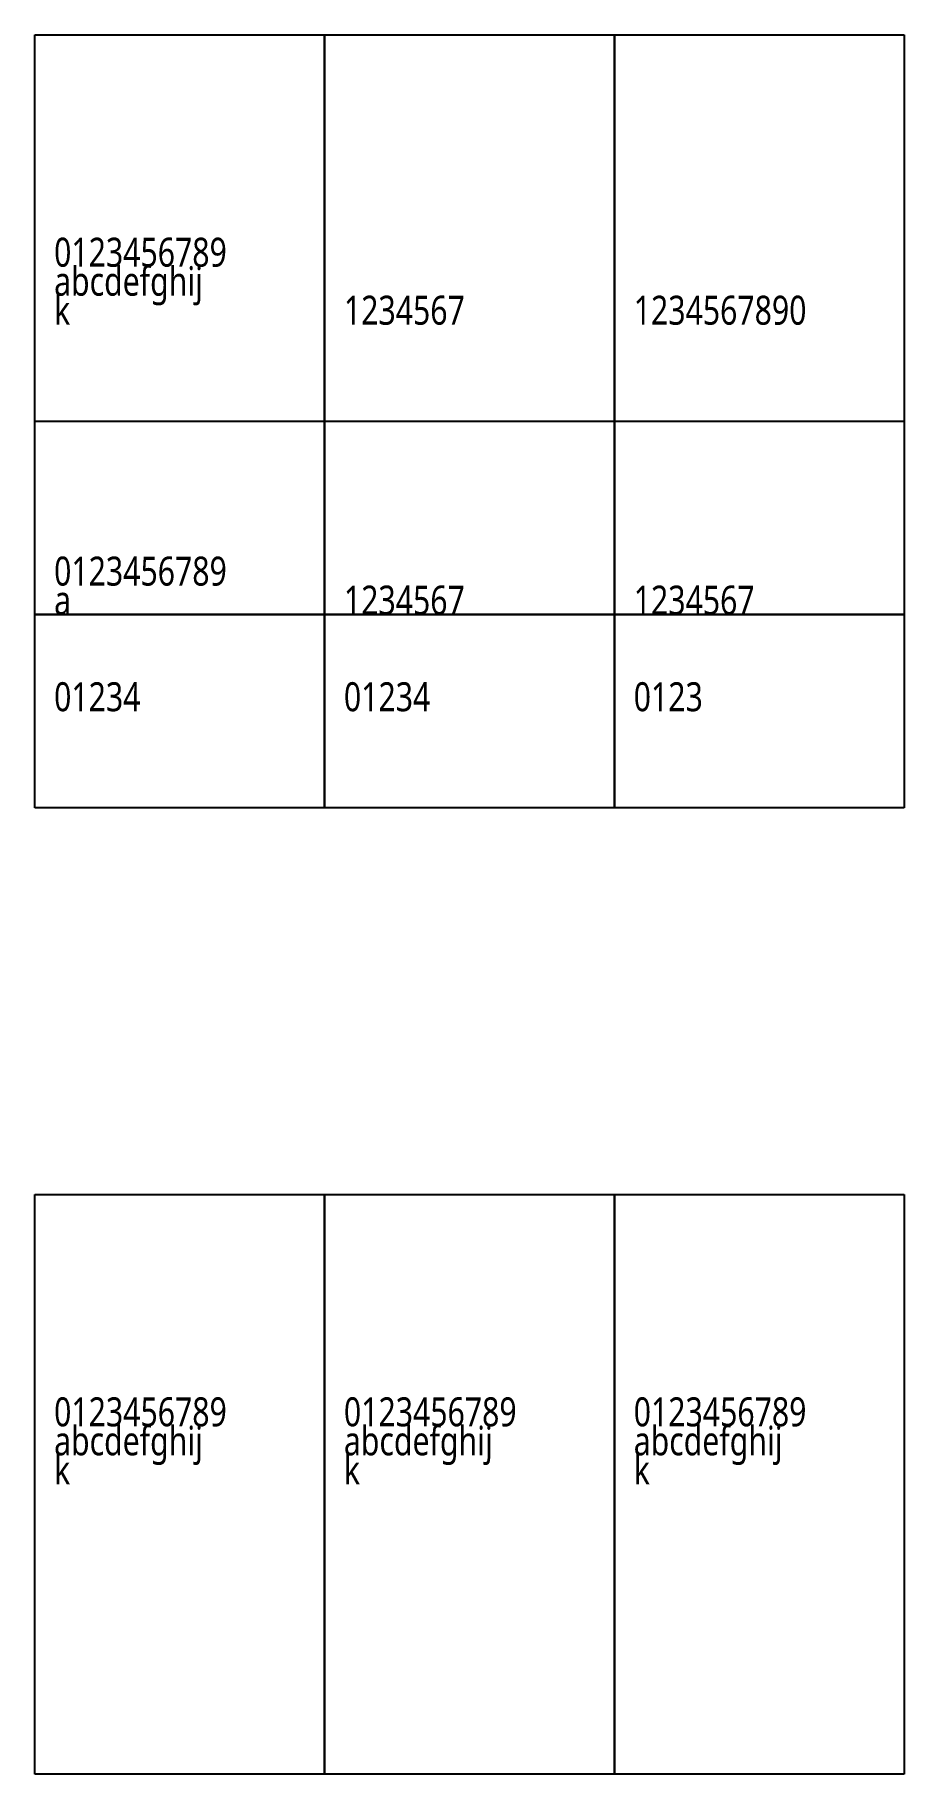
# Model space of a CAD drawing. Extents: x 0 to 45, y -90 to 0.
import ezdxf

# ---------------------------------------------------------------- set-up
doc = ezdxf.new("R2010")
doc.units = 0
doc.styles.add('微软雅黑 Light', font='')
doc.styles.get('微软雅黑 Light').set_extended_font_data('微软雅黑 Light')

msp = doc.modelspace()

# ---------------------------------------------------------------- linework, layer by layer
for p, q in [((0, 0), (15, 0)), ((0, -30), (0, 0)), ((15, 0), (15, -30)), ((15, 0), (30, 0)), ((15, -30), (15, 0)), ((30, 0), (30, -30)), ((30, 0), (45, 0)), ((30, -30), (30, 0)), ((45, 0), (45, -30)), ((0, -20), (15, -20)), ((0, -40), (0, -20)), ((15, -20), (15, -40)), ((15, -20), (30, -20)), ((15, -40), (15, -20)), ((30, -20), (30, -40)), ((30, -20), (45, -20)), ((30, -40), (30, -20)), ((45, -20), (45, -40)), ((15, -30), (0, -30)), ((0, -30), (15, -30)), ((0, -40), (0, -30)), ((30, -30), (15, -30)), ((15, -30), (15, -40)), ((15, -30), (30, -30)), ((15, -40), (15, -30)), ((45, -30), (30, -30)), ((30, -30), (30, -40)), ((30, -30), (45, -30)), ((30, -40), (30, -30)), ((45, -30), (45, -40)), ((15, -40), (0, -40)), ((15, -40), (0, -40)), ((30, -40), (15, -40)), ((30, -40), (15, -40)), ((45, -40), (30, -40)), ((45, -40), (30, -40)), ((0, -60), (15, -60)), ((0, -90), (0, -60)), ((15, -60), (15, -90)), ((15, -60), (30, -60)), ((15, -90), (15, -60)), ((30, -60), (30, -90)), ((30, -60), (45, -60)), ((30, -90), (30, -60)), ((45, -60), (45, -90)), ((15, -90), (0, -90)), ((30, -90), (15, -90)), ((45, -90), (30, -90))]:
    msp.add_line(p, q)

# ---------------------------------------------------------------- texts
at = {"style": '微软雅黑 Light', "width": 0.8}
for s, p in [('0123456789', (1, -12)), ('abcdefghij', (1, -13.5)), ('k', (1, -15)), ('1234567', (16, -15)), ('1234567890', (31, -15)), ('0123456789', (1, -28.5)), ('1234567', (16, -30)), ('1234567', (31, -30)), ('a', (1, -30)), ('01234', (1, -35)), ('01234', (16, -35)), ('0123', (31, -35)), ('0123456789', (1, -72)), ('0123456789', (16, -72)), ('0123456789', (31, -72)), ('abcdefghij', (1, -73.5)), ('abcdefghij', (16, -73.5)), ('abcdefghij', (31, -73.5)), ('k', (1, -75)), ('k', (16, -75)), ('k', (31, -75))]:
    msp.add_text(s, height=1.5, dxfattribs=at).set_placement(p)

doc.saveas('drawing.dxf')
